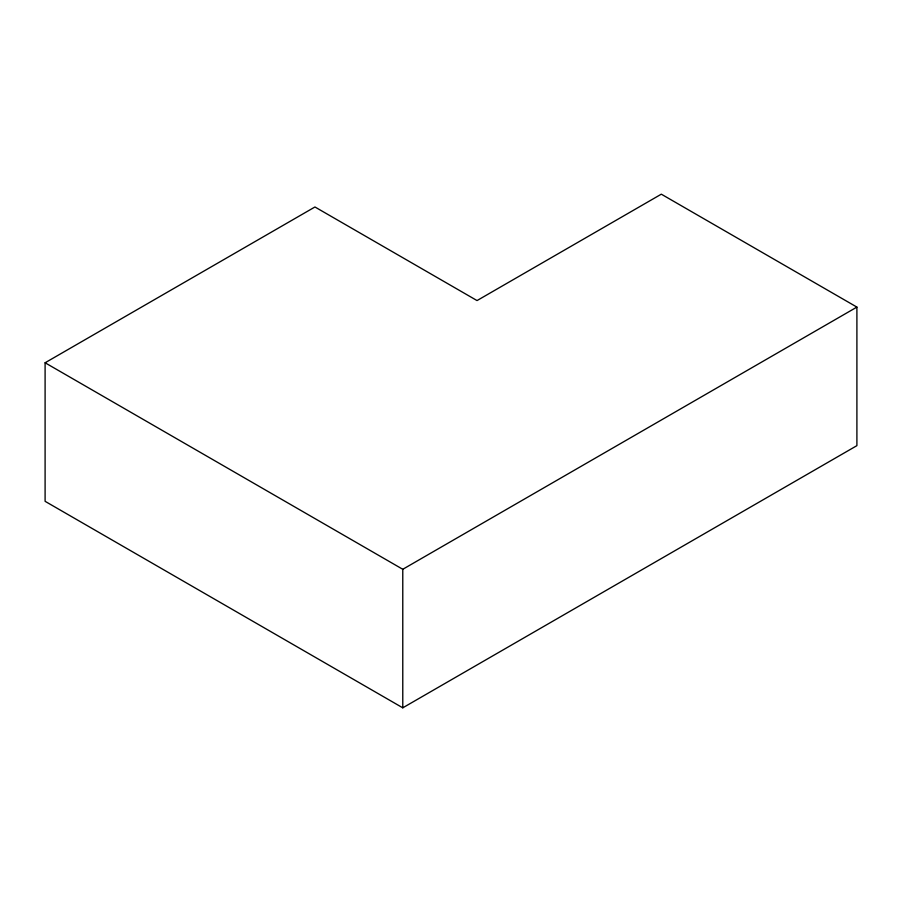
<?xml version="1.0" encoding="UTF-8"?>
<svg xmlns="http://www.w3.org/2000/svg" width="902" height="902" viewBox="0 0 902 902"><rect width="100%" height="100%" fill="white"/><g stroke="black" fill="none" stroke-linecap="round" stroke-linejoin="round"><path stroke-width="1.35" d="M45.1 362.773L314.945 206.986L477.034 300.569L661.313 194.178L856.9 307.097L856.9 445.644L402.777 707.822L45.1 501.32L45.1 362.773L402.777 569.286L856.9 307.097M402.777 569.286L402.777 707.822"/></g></svg>
